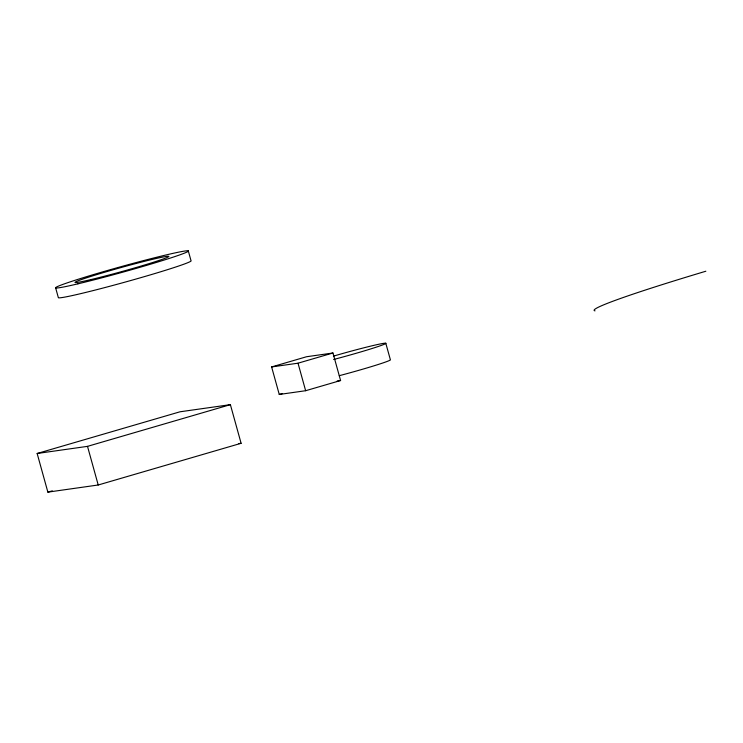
<?xml version="1.0" encoding="UTF-8"?>
<svg xmlns="http://www.w3.org/2000/svg" width="743" height="743" viewBox="0 0 743 743"><rect width="100%" height="100%" fill="white"/><g stroke="black" fill="none" stroke-linecap="round" stroke-linejoin="round"><path stroke-width="1.11" d="M271.622 366.94L306.571 356.733L332.957 352.999L340.591 380.518L305.642 390.716L279.257 394.459L271.622 366.94L298.017 363.197L332.957 352.999M37.15 453.49L180.029 411.789L230.386 404.656L241.104 443.292L98.215 484.993L47.868 492.135L37.15 453.49L87.507 446.357L230.386 404.656M279.257 394.459L282.535 393.502M47.868 492.135L52.298 490.844M337.146 381.01L340.591 380.518M238.809 443.617L241.104 443.292M385.793 343.229L390.372 359.714A41.329 1.727 -15.5 0 1 339.282 375.689M298.017 363.197L305.642 390.716M188.285 250.865L191.007 260.682A68.932 2.888 -15.5 0 1 128.715 281.095A68.932 2.888 -15.5 0 1 58.381 297.757L55.66 287.94M87.507 446.357L98.215 484.993M333.421 356.138A41.329 1.727 -15.5 0 1 385.868 343.322A41.329 1.727 -15.5 0 1 333.607 359.491M595.032 310.862A207.724 8.702 -15.5 0 1 705.85 271.223M77.922 283.835A68.932 2.888 -15.5 0 0 187.069 251.988A68.932 2.888 -15.5 0 0 100.937 272.384A68.932 2.888 -15.5 0 0 77.922 283.835M90.887 279.591A48.657 2.034 -15.5 0 0 167.918 257.106A48.657 2.034 -15.5 0 0 107.122 271.511A48.657 2.034 -15.5 0 0 90.887 279.591"/></g></svg>
